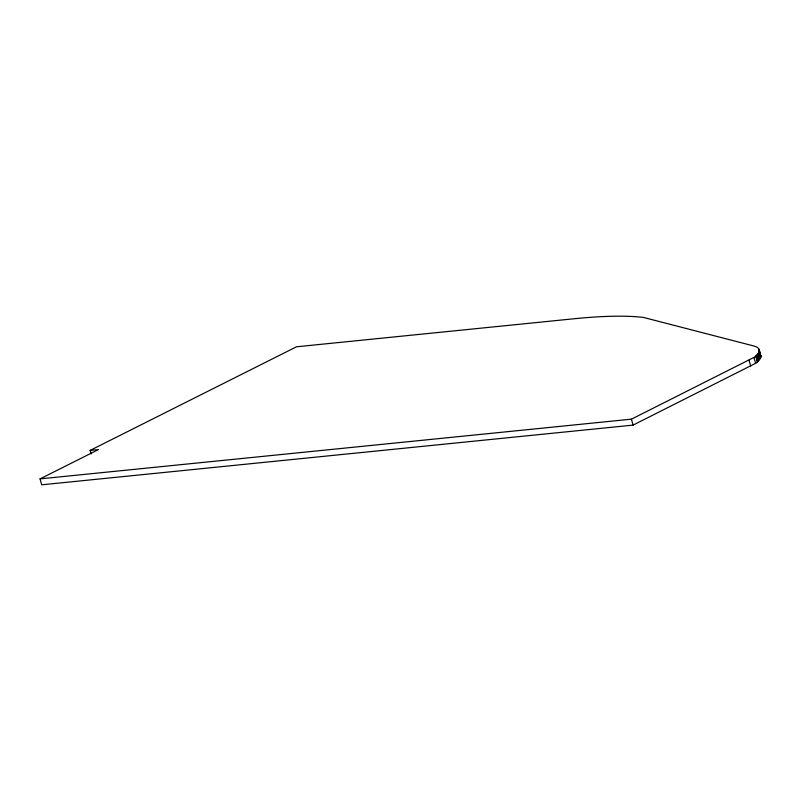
<?xml version="1.0" encoding="UTF-8"?>
<svg xmlns="http://www.w3.org/2000/svg" width="801" height="801" viewBox="0 0 801 801"><rect width="100%" height="100%" fill="white"/><g stroke="black" fill="none" stroke-linecap="round" stroke-linejoin="round"><path stroke-width="1.2" d="M759.218 349.757L760.89 357.026L757.345 362.082A34.153 6.278 -15.5 0 1 755.613 363.334L633.08 425.101L41.692 484.815L40.05 478.878L631.428 419.163L753.911 357.436A34.153 6.278 -15.5 0 0 755.703 356.155C757.926 354.352 760.89 350.598 758.147 348.065A95.82 17.622 -15.5 0 0 753.551 345.922L643.373 317.406A292.405 53.787 -15.5 0 0 574.147 318.748L296.5 346.793L90.133 450.402L91.114 453.957M756.164 355.754L756.895 355.003L758.537 360.941M753.911 357.436L755.613 363.334M40.05 478.878L98.453 449.561L90.133 450.402M760.87 355.694L760.429 354.693A95.82 17.622 -15.5 0 0 759.799 354.002M758.998 349.156L760.95 356.345M759.248 351.088L760.89 357.026M759.048 351.799L760.7 357.737M758.717 352.56L760.359 358.488M758.247 353.341L759.889 359.279M757.636 354.162L759.288 360.1M756.014 355.884L757.666 361.822M755.703 356.155L757.345 362.082M749.025 360.12L750.677 366.057M631.428 419.163L633.08 425.101"/></g></svg>
